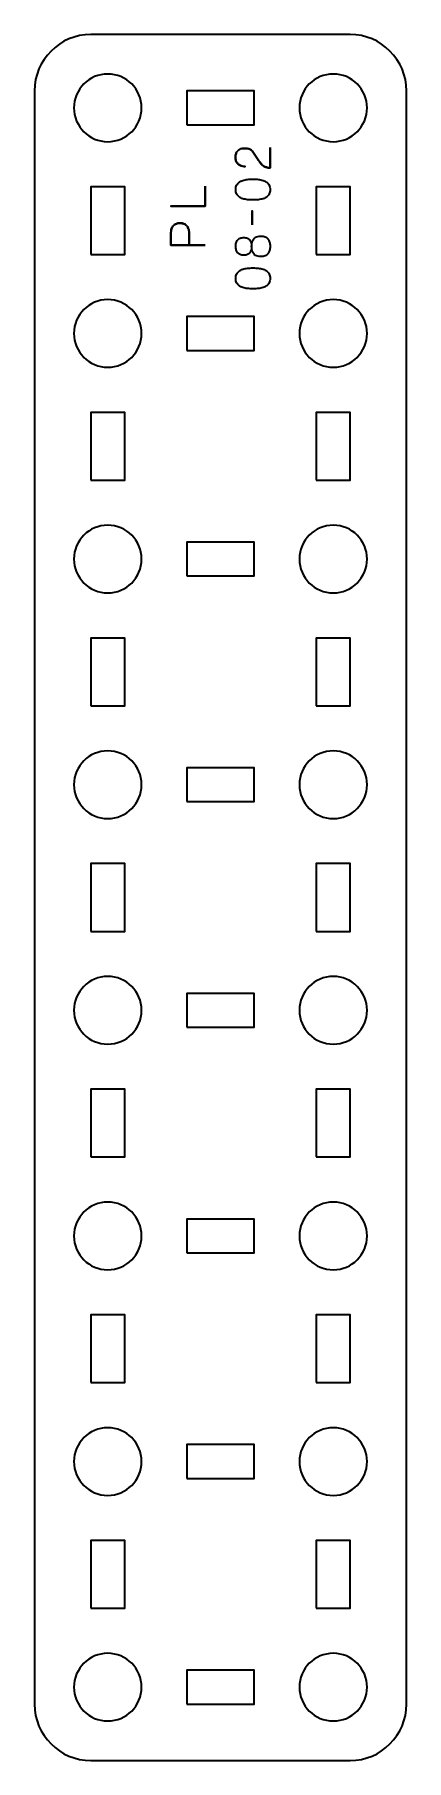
# Model space of a CAD drawing. Header units: centimetres. Extents: x -40 to 171, y -20 to 141.
# Drawn here: x 91.85 to 95.15, y 45.5 to 60.8 of the extents above; entities that cross this region are included whole.
import ezdxf

# ---------------------------------------------------------------- set-up
doc = ezdxf.new("R2010")
doc.units = ezdxf.units.CM
doc.header["$MEASUREMENT"] = 0
doc.layers.add('Layer 1', color=7, linetype='Continuous')

msp = doc.modelspace()

# ---------------------------------------------------------------- linework, layer by layer
at = {"layer": 'Layer 1', "color": 250, "lineweight": 35}
for points, knots in [([(94.65, 45.5), (94.65, 45.5), (92.35, 45.5), (92.35, 45.5), (92.35, 45.5), (92.07391, 45.5), (91.85, 45.72391), (91.85, 46), (91.85, 46), (91.85, 46), (91.85, 60.3), (91.85, 60.3), (91.85, 60.3), (91.85, 60.57609), (92.07391, 60.8), (92.35, 60.8), (92.35, 60.8), (92.35, 60.8), (94.65, 60.8), (94.65, 60.8), (94.65, 60.8), (94.92609, 60.8), (95.15, 60.57609), (95.15, 60.3), (95.15, 60.3), (95.15, 60.3), (95.15, 46), (95.15, 46), (95.15, 46), (95.15, 45.72391), (94.92609, 45.5), (94.65, 45.5)], [0, 0, 0, 0, 0.125, 0.125, 0.125, 0.125, 0.25, 0.25, 0.25, 0.25, 0.375, 0.375, 0.375, 0.375, 0.5, 0.5, 0.5, 0.5, 0.625, 0.625, 0.625, 0.625, 0.75, 0.75, 0.75, 0.75, 0.875, 0.875, 0.875, 0.875, 1, 1, 1, 1]), ([(92.2, 60.15), (92.2, 60.31566), (92.33434, 60.45), (92.5, 60.45), (92.5, 60.45), (92.66566, 60.45), (92.8, 60.31566), (92.8, 60.15), (92.8, 60.15), (92.8, 59.98434), (92.66566, 59.85), (92.5, 59.85), (92.5, 59.85), (92.33434, 59.85), (92.2, 59.98434), (92.2, 60.15)], [0, 0, 0, 0, 0.25, 0.25, 0.25, 0.25, 0.5, 0.5, 0.5, 0.5, 0.75, 0.75, 0.75, 0.75, 1, 1, 1, 1]), ([(94.2, 60.15), (94.2, 60.31566), (94.33434, 60.45), (94.5, 60.45), (94.5, 60.45), (94.66566, 60.45), (94.8, 60.31566), (94.8, 60.15), (94.8, 60.15), (94.8, 59.98434), (94.66566, 59.85), (94.5, 59.85), (94.5, 59.85), (94.33434, 59.85), (94.2, 59.98434), (94.2, 60.15)], [0, 0, 0, 0, 0.25, 0.25, 0.25, 0.25, 0.5, 0.5, 0.5, 0.5, 0.75, 0.75, 0.75, 0.75, 1, 1, 1, 1]), ([(93.2, 60), (93.2, 60), (93.2, 60.3), (93.2, 60.3), (93.2, 60.3), (93.2, 60.3), (93.8, 60.3), (93.8, 60.3), (93.8, 60.3), (93.8, 60.3), (93.8, 60), (93.8, 60), (93.8, 60), (93.8, 60), (93.2, 60), (93.2, 60)], [0, 0, 0, 0, 0.25, 0.25, 0.25, 0.25, 0.5, 0.5, 0.5, 0.5, 0.75, 0.75, 0.75, 0.75, 1, 1, 1, 1]), ([(92.35, 58.85), (92.35, 58.85), (92.35, 59.45), (92.35, 59.45), (92.35, 59.45), (92.35, 59.45), (92.65, 59.45), (92.65, 59.45), (92.65, 59.45), (92.65, 59.45), (92.65, 58.85), (92.65, 58.85), (92.65, 58.85), (92.65, 58.85), (92.35, 58.85), (92.35, 58.85)], [0, 0, 0, 0, 0.25, 0.25, 0.25, 0.25, 0.5, 0.5, 0.5, 0.5, 0.75, 0.75, 0.75, 0.75, 1, 1, 1, 1]), ([(94.35, 58.85), (94.35, 58.85), (94.35, 59.45), (94.35, 59.45), (94.35, 59.45), (94.35, 59.45), (94.65, 59.45), (94.65, 59.45), (94.65, 59.45), (94.65, 59.45), (94.65, 58.85), (94.65, 58.85), (94.65, 58.85), (94.65, 58.85), (94.35, 58.85), (94.35, 58.85)], [0, 0, 0, 0, 0.25, 0.25, 0.25, 0.25, 0.5, 0.5, 0.5, 0.5, 0.75, 0.75, 0.75, 0.75, 1, 1, 1, 1]), ([(92.2, 58.15), (92.2, 58.31566), (92.33434, 58.45), (92.5, 58.45), (92.5, 58.45), (92.66566, 58.45), (92.8, 58.31566), (92.8, 58.15), (92.8, 58.15), (92.8, 57.98434), (92.66566, 57.85), (92.5, 57.85), (92.5, 57.85), (92.33434, 57.85), (92.2, 57.98434), (92.2, 58.15)], [0, 0, 0, 0, 0.25, 0.25, 0.25, 0.25, 0.5, 0.5, 0.5, 0.5, 0.75, 0.75, 0.75, 0.75, 1, 1, 1, 1]), ([(94.2, 58.15), (94.2, 58.31566), (94.33434, 58.45), (94.5, 58.45), (94.5, 58.45), (94.66566, 58.45), (94.8, 58.31566), (94.8, 58.15), (94.8, 58.15), (94.8, 57.98434), (94.66566, 57.85), (94.5, 57.85), (94.5, 57.85), (94.33434, 57.85), (94.2, 57.98434), (94.2, 58.15)], [0, 0, 0, 0, 0.25, 0.25, 0.25, 0.25, 0.5, 0.5, 0.5, 0.5, 0.75, 0.75, 0.75, 0.75, 1, 1, 1, 1]), ([(93.2, 58), (93.2, 58), (93.2, 58.3), (93.2, 58.3), (93.2, 58.3), (93.2, 58.3), (93.8, 58.3), (93.8, 58.3), (93.8, 58.3), (93.8, 58.3), (93.8, 58), (93.8, 58), (93.8, 58), (93.8, 58), (93.2, 58), (93.2, 58)], [0, 0, 0, 0, 0.25, 0.25, 0.25, 0.25, 0.5, 0.5, 0.5, 0.5, 0.75, 0.75, 0.75, 0.75, 1, 1, 1, 1]), ([(92.35, 56.85), (92.35, 56.85), (92.35, 57.45), (92.35, 57.45), (92.35, 57.45), (92.35, 57.45), (92.65, 57.45), (92.65, 57.45), (92.65, 57.45), (92.65, 57.45), (92.65, 56.85), (92.65, 56.85), (92.65, 56.85), (92.65, 56.85), (92.35, 56.85), (92.35, 56.85)], [0, 0, 0, 0, 0.25, 0.25, 0.25, 0.25, 0.5, 0.5, 0.5, 0.5, 0.75, 0.75, 0.75, 0.75, 1, 1, 1, 1]), ([(94.35, 56.85), (94.35, 56.85), (94.35, 57.45), (94.35, 57.45), (94.35, 57.45), (94.35, 57.45), (94.65, 57.45), (94.65, 57.45), (94.65, 57.45), (94.65, 57.45), (94.65, 56.85), (94.65, 56.85), (94.65, 56.85), (94.65, 56.85), (94.35, 56.85), (94.35, 56.85)], [0, 0, 0, 0, 0.25, 0.25, 0.25, 0.25, 0.5, 0.5, 0.5, 0.5, 0.75, 0.75, 0.75, 0.75, 1, 1, 1, 1]), ([(92.2, 56.15), (92.2, 56.31566), (92.33434, 56.45), (92.5, 56.45), (92.5, 56.45), (92.66566, 56.45), (92.8, 56.31566), (92.8, 56.15), (92.8, 56.15), (92.8, 55.98434), (92.66566, 55.85), (92.5, 55.85), (92.5, 55.85), (92.33434, 55.85), (92.2, 55.98434), (92.2, 56.15)], [0, 0, 0, 0, 0.25, 0.25, 0.25, 0.25, 0.5, 0.5, 0.5, 0.5, 0.75, 0.75, 0.75, 0.75, 1, 1, 1, 1]), ([(94.2, 56.15), (94.2, 56.31566), (94.33434, 56.45), (94.5, 56.45), (94.5, 56.45), (94.66566, 56.45), (94.8, 56.31566), (94.8, 56.15), (94.8, 56.15), (94.8, 55.98434), (94.66566, 55.85), (94.5, 55.85), (94.5, 55.85), (94.33434, 55.85), (94.2, 55.98434), (94.2, 56.15)], [0, 0, 0, 0, 0.25, 0.25, 0.25, 0.25, 0.5, 0.5, 0.5, 0.5, 0.75, 0.75, 0.75, 0.75, 1, 1, 1, 1]), ([(93.2, 56), (93.2, 56), (93.2, 56.3), (93.2, 56.3), (93.2, 56.3), (93.2, 56.3), (93.8, 56.3), (93.8, 56.3), (93.8, 56.3), (93.8, 56.3), (93.8, 56), (93.8, 56), (93.8, 56), (93.8, 56), (93.2, 56), (93.2, 56)], [0, 0, 0, 0, 0.25, 0.25, 0.25, 0.25, 0.5, 0.5, 0.5, 0.5, 0.75, 0.75, 0.75, 0.75, 1, 1, 1, 1]), ([(92.35, 54.85), (92.35, 54.85), (92.35, 55.45), (92.35, 55.45), (92.35, 55.45), (92.35, 55.45), (92.65, 55.45), (92.65, 55.45), (92.65, 55.45), (92.65, 55.45), (92.65, 54.85), (92.65, 54.85), (92.65, 54.85), (92.65, 54.85), (92.35, 54.85), (92.35, 54.85)], [0, 0, 0, 0, 0.25, 0.25, 0.25, 0.25, 0.5, 0.5, 0.5, 0.5, 0.75, 0.75, 0.75, 0.75, 1, 1, 1, 1]), ([(94.35, 54.85), (94.35, 54.85), (94.35, 55.45), (94.35, 55.45), (94.35, 55.45), (94.35, 55.45), (94.65, 55.45), (94.65, 55.45), (94.65, 55.45), (94.65, 55.45), (94.65, 54.85), (94.65, 54.85), (94.65, 54.85), (94.65, 54.85), (94.35, 54.85), (94.35, 54.85)], [0, 0, 0, 0, 0.25, 0.25, 0.25, 0.25, 0.5, 0.5, 0.5, 0.5, 0.75, 0.75, 0.75, 0.75, 1, 1, 1, 1]), ([(92.2, 54.15), (92.2, 54.31566), (92.33434, 54.45), (92.5, 54.45), (92.5, 54.45), (92.66566, 54.45), (92.8, 54.31566), (92.8, 54.15), (92.8, 54.15), (92.8, 53.98434), (92.66566, 53.85), (92.5, 53.85), (92.5, 53.85), (92.33434, 53.85), (92.2, 53.98434), (92.2, 54.15)], [0, 0, 0, 0, 0.25, 0.25, 0.25, 0.25, 0.5, 0.5, 0.5, 0.5, 0.75, 0.75, 0.75, 0.75, 1, 1, 1, 1]), ([(94.2, 54.15), (94.2, 54.31566), (94.33434, 54.45), (94.5, 54.45), (94.5, 54.45), (94.66566, 54.45), (94.8, 54.31566), (94.8, 54.15), (94.8, 54.15), (94.8, 53.98434), (94.66566, 53.85), (94.5, 53.85), (94.5, 53.85), (94.33434, 53.85), (94.2, 53.98434), (94.2, 54.15)], [0, 0, 0, 0, 0.25, 0.25, 0.25, 0.25, 0.5, 0.5, 0.5, 0.5, 0.75, 0.75, 0.75, 0.75, 1, 1, 1, 1]), ([(93.2, 54), (93.2, 54), (93.2, 54.3), (93.2, 54.3), (93.2, 54.3), (93.2, 54.3), (93.8, 54.3), (93.8, 54.3), (93.8, 54.3), (93.8, 54.3), (93.8, 54), (93.8, 54), (93.8, 54), (93.8, 54), (93.2, 54), (93.2, 54)], [0, 0, 0, 0, 0.25, 0.25, 0.25, 0.25, 0.5, 0.5, 0.5, 0.5, 0.75, 0.75, 0.75, 0.75, 1, 1, 1, 1]), ([(92.35, 52.85), (92.35, 52.85), (92.35, 53.45), (92.35, 53.45), (92.35, 53.45), (92.35, 53.45), (92.65, 53.45), (92.65, 53.45), (92.65, 53.45), (92.65, 53.45), (92.65, 52.85), (92.65, 52.85), (92.65, 52.85), (92.65, 52.85), (92.35, 52.85), (92.35, 52.85)], [0, 0, 0, 0, 0.25, 0.25, 0.25, 0.25, 0.5, 0.5, 0.5, 0.5, 0.75, 0.75, 0.75, 0.75, 1, 1, 1, 1]), ([(94.35, 52.85), (94.35, 52.85), (94.35, 53.45), (94.35, 53.45), (94.35, 53.45), (94.35, 53.45), (94.65, 53.45), (94.65, 53.45), (94.65, 53.45), (94.65, 53.45), (94.65, 52.85), (94.65, 52.85), (94.65, 52.85), (94.65, 52.85), (94.35, 52.85), (94.35, 52.85)], [0, 0, 0, 0, 0.25, 0.25, 0.25, 0.25, 0.5, 0.5, 0.5, 0.5, 0.75, 0.75, 0.75, 0.75, 1, 1, 1, 1]), ([(92.2, 52.15), (92.2, 52.31566), (92.33434, 52.45), (92.5, 52.45), (92.5, 52.45), (92.66566, 52.45), (92.8, 52.31566), (92.8, 52.15), (92.8, 52.15), (92.8, 51.98434), (92.66566, 51.85), (92.5, 51.85), (92.5, 51.85), (92.33434, 51.85), (92.2, 51.98434), (92.2, 52.15)], [0, 0, 0, 0, 0.25, 0.25, 0.25, 0.25, 0.5, 0.5, 0.5, 0.5, 0.75, 0.75, 0.75, 0.75, 1, 1, 1, 1]), ([(94.2, 52.15), (94.2, 52.31566), (94.33434, 52.45), (94.5, 52.45), (94.5, 52.45), (94.66566, 52.45), (94.8, 52.31566), (94.8, 52.15), (94.8, 52.15), (94.8, 51.98434), (94.66566, 51.85), (94.5, 51.85), (94.5, 51.85), (94.33434, 51.85), (94.2, 51.98434), (94.2, 52.15)], [0, 0, 0, 0, 0.25, 0.25, 0.25, 0.25, 0.5, 0.5, 0.5, 0.5, 0.75, 0.75, 0.75, 0.75, 1, 1, 1, 1]), ([(93.2, 52), (93.2, 52), (93.2, 52.3), (93.2, 52.3), (93.2, 52.3), (93.2, 52.3), (93.8, 52.3), (93.8, 52.3), (93.8, 52.3), (93.8, 52.3), (93.8, 52), (93.8, 52), (93.8, 52), (93.8, 52), (93.2, 52), (93.2, 52)], [0, 0, 0, 0, 0.25, 0.25, 0.25, 0.25, 0.5, 0.5, 0.5, 0.5, 0.75, 0.75, 0.75, 0.75, 1, 1, 1, 1]), ([(92.35, 50.85), (92.35, 50.85), (92.35, 51.45), (92.35, 51.45), (92.35, 51.45), (92.35, 51.45), (92.65, 51.45), (92.65, 51.45), (92.65, 51.45), (92.65, 51.45), (92.65, 50.85), (92.65, 50.85), (92.65, 50.85), (92.65, 50.85), (92.35, 50.85), (92.35, 50.85)], [0, 0, 0, 0, 0.25, 0.25, 0.25, 0.25, 0.5, 0.5, 0.5, 0.5, 0.75, 0.75, 0.75, 0.75, 1, 1, 1, 1]), ([(94.35, 50.85), (94.35, 50.85), (94.35, 51.45), (94.35, 51.45), (94.35, 51.45), (94.35, 51.45), (94.65, 51.45), (94.65, 51.45), (94.65, 51.45), (94.65, 51.45), (94.65, 50.85), (94.65, 50.85), (94.65, 50.85), (94.65, 50.85), (94.35, 50.85), (94.35, 50.85)], [0, 0, 0, 0, 0.25, 0.25, 0.25, 0.25, 0.5, 0.5, 0.5, 0.5, 0.75, 0.75, 0.75, 0.75, 1, 1, 1, 1]), ([(92.2, 50.15), (92.2, 50.31566), (92.33434, 50.45), (92.5, 50.45), (92.5, 50.45), (92.66566, 50.45), (92.8, 50.31566), (92.8, 50.15), (92.8, 50.15), (92.8, 49.98434), (92.66566, 49.85), (92.5, 49.85), (92.5, 49.85), (92.33434, 49.85), (92.2, 49.98434), (92.2, 50.15)], [0, 0, 0, 0, 0.25, 0.25, 0.25, 0.25, 0.5, 0.5, 0.5, 0.5, 0.75, 0.75, 0.75, 0.75, 1, 1, 1, 1]), ([(94.2, 50.15), (94.2, 50.31566), (94.33434, 50.45), (94.5, 50.45), (94.5, 50.45), (94.66566, 50.45), (94.8, 50.31566), (94.8, 50.15), (94.8, 50.15), (94.8, 49.98434), (94.66566, 49.85), (94.5, 49.85), (94.5, 49.85), (94.33434, 49.85), (94.2, 49.98434), (94.2, 50.15)], [0, 0, 0, 0, 0.25, 0.25, 0.25, 0.25, 0.5, 0.5, 0.5, 0.5, 0.75, 0.75, 0.75, 0.75, 1, 1, 1, 1]), ([(93.2, 50), (93.2, 50), (93.2, 50.3), (93.2, 50.3), (93.2, 50.3), (93.2, 50.3), (93.8, 50.3), (93.8, 50.3), (93.8, 50.3), (93.8, 50.3), (93.8, 50), (93.8, 50), (93.8, 50), (93.8, 50), (93.2, 50), (93.2, 50)], [0, 0, 0, 0, 0.25, 0.25, 0.25, 0.25, 0.5, 0.5, 0.5, 0.5, 0.75, 0.75, 0.75, 0.75, 1, 1, 1, 1]), ([(92.35, 48.85), (92.35, 48.85), (92.35, 49.45), (92.35, 49.45), (92.35, 49.45), (92.35, 49.45), (92.65, 49.45), (92.65, 49.45), (92.65, 49.45), (92.65, 49.45), (92.65, 48.85), (92.65, 48.85), (92.65, 48.85), (92.65, 48.85), (92.35, 48.85), (92.35, 48.85)], [0, 0, 0, 0, 0.25, 0.25, 0.25, 0.25, 0.5, 0.5, 0.5, 0.5, 0.75, 0.75, 0.75, 0.75, 1, 1, 1, 1]), ([(94.35, 48.85), (94.35, 48.85), (94.35, 49.45), (94.35, 49.45), (94.35, 49.45), (94.35, 49.45), (94.65, 49.45), (94.65, 49.45), (94.65, 49.45), (94.65, 49.45), (94.65, 48.85), (94.65, 48.85), (94.65, 48.85), (94.65, 48.85), (94.35, 48.85), (94.35, 48.85)], [0, 0, 0, 0, 0.25, 0.25, 0.25, 0.25, 0.5, 0.5, 0.5, 0.5, 0.75, 0.75, 0.75, 0.75, 1, 1, 1, 1]), ([(92.2, 48.15), (92.2, 48.31566), (92.33434, 48.45), (92.5, 48.45), (92.5, 48.45), (92.66566, 48.45), (92.8, 48.31566), (92.8, 48.15), (92.8, 48.15), (92.8, 47.98434), (92.66566, 47.85), (92.5, 47.85), (92.5, 47.85), (92.33434, 47.85), (92.2, 47.98434), (92.2, 48.15)], [0, 0, 0, 0, 0.25, 0.25, 0.25, 0.25, 0.5, 0.5, 0.5, 0.5, 0.75, 0.75, 0.75, 0.75, 1, 1, 1, 1]), ([(94.2, 48.15), (94.2, 48.31566), (94.33434, 48.45), (94.5, 48.45), (94.5, 48.45), (94.66566, 48.45), (94.8, 48.31566), (94.8, 48.15), (94.8, 48.15), (94.8, 47.98434), (94.66566, 47.85), (94.5, 47.85), (94.5, 47.85), (94.33434, 47.85), (94.2, 47.98434), (94.2, 48.15)], [0, 0, 0, 0, 0.25, 0.25, 0.25, 0.25, 0.5, 0.5, 0.5, 0.5, 0.75, 0.75, 0.75, 0.75, 1, 1, 1, 1]), ([(93.2, 48), (93.2, 48), (93.2, 48.3), (93.2, 48.3), (93.2, 48.3), (93.2, 48.3), (93.8, 48.3), (93.8, 48.3), (93.8, 48.3), (93.8, 48.3), (93.8, 48), (93.8, 48), (93.8, 48), (93.8, 48), (93.2, 48), (93.2, 48)], [0, 0, 0, 0, 0.25, 0.25, 0.25, 0.25, 0.5, 0.5, 0.5, 0.5, 0.75, 0.75, 0.75, 0.75, 1, 1, 1, 1]), ([(92.35, 46.85), (92.35, 46.85), (92.35, 47.45), (92.35, 47.45), (92.35, 47.45), (92.35, 47.45), (92.65, 47.45), (92.65, 47.45), (92.65, 47.45), (92.65, 47.45), (92.65, 46.85), (92.65, 46.85), (92.65, 46.85), (92.65, 46.85), (92.35, 46.85), (92.35, 46.85)], [0, 0, 0, 0, 0.25, 0.25, 0.25, 0.25, 0.5, 0.5, 0.5, 0.5, 0.75, 0.75, 0.75, 0.75, 1, 1, 1, 1]), ([(94.35, 46.85), (94.35, 46.85), (94.35, 47.45), (94.35, 47.45), (94.35, 47.45), (94.35, 47.45), (94.65, 47.45), (94.65, 47.45), (94.65, 47.45), (94.65, 47.45), (94.65, 46.85), (94.65, 46.85), (94.65, 46.85), (94.65, 46.85), (94.35, 46.85), (94.35, 46.85)], [0, 0, 0, 0, 0.25, 0.25, 0.25, 0.25, 0.5, 0.5, 0.5, 0.5, 0.75, 0.75, 0.75, 0.75, 1, 1, 1, 1]), ([(92.2, 46.15), (92.2, 46.31566), (92.33434, 46.45), (92.5, 46.45), (92.5, 46.45), (92.66566, 46.45), (92.8, 46.31566), (92.8, 46.15), (92.8, 46.15), (92.8, 45.98434), (92.66566, 45.85), (92.5, 45.85), (92.5, 45.85), (92.33434, 45.85), (92.2, 45.98434), (92.2, 46.15)], [0, 0, 0, 0, 0.25, 0.25, 0.25, 0.25, 0.5, 0.5, 0.5, 0.5, 0.75, 0.75, 0.75, 0.75, 1, 1, 1, 1]), ([(94.2, 46.15), (94.2, 46.31566), (94.33434, 46.45), (94.5, 46.45), (94.5, 46.45), (94.66566, 46.45), (94.8, 46.31566), (94.8, 46.15), (94.8, 46.15), (94.8, 45.98434), (94.66566, 45.85), (94.5, 45.85), (94.5, 45.85), (94.33434, 45.85), (94.2, 45.98434), (94.2, 46.15)], [0, 0, 0, 0, 0.25, 0.25, 0.25, 0.25, 0.5, 0.5, 0.5, 0.5, 0.75, 0.75, 0.75, 0.75, 1, 1, 1, 1]), ([(93.2, 46), (93.2, 46), (93.2, 46.3), (93.2, 46.3), (93.2, 46.3), (93.2, 46.3), (93.8, 46.3), (93.8, 46.3), (93.8, 46.3), (93.8, 46.3), (93.8, 46), (93.8, 46), (93.8, 46), (93.8, 46), (93.2, 46), (93.2, 46)], [0, 0, 0, 0, 0.25, 0.25, 0.25, 0.25, 0.5, 0.5, 0.5, 0.5, 0.75, 0.75, 0.75, 0.75, 1, 1, 1, 1])]:
    msp.add_open_spline(points, degree=3, knots=knots, dxfattribs=at)
at = {"layer": 'Layer 1', "color": 30, "lineweight": 35}
for points, knots in [([(93.94023, 59.79985), (93.94023, 59.79985), (93.94023, 59.61824), (93.94023, 59.61824), (93.94023, 59.61824), (93.92795, 59.61859), (93.91709, 59.62014), (93.90777, 59.62276), (93.90777, 59.62276), (93.89846, 59.62544), (93.89028, 59.62903), (93.88322, 59.63348), (93.88322, 59.63348), (93.87617, 59.638), (93.86989, 59.64315), (93.86438, 59.649), (93.86438, 59.649), (93.85881, 59.65486), (93.85373, 59.66114), (93.84893, 59.66791), (93.84893, 59.66791), (93.8442, 59.67468), (93.83948, 59.68167), (93.83482, 59.68894), (93.83482, 59.68894), (93.83482, 59.68894), (93.78656, 59.76133), (93.78656, 59.76133), (93.78656, 59.76133), (93.78134, 59.76873), (93.7757, 59.77452), (93.76949, 59.77861), (93.76949, 59.77861), (93.76335, 59.78277), (93.75686, 59.78567), (93.75008, 59.78743), (93.75008, 59.78743), (93.74324, 59.78912), (93.73633, 59.79018), (93.7292, 59.79053), (93.7292, 59.79053), (93.72207, 59.79089), (93.71495, 59.79103), (93.70782, 59.79096), (93.70782, 59.79096), (93.70197, 59.79096), (93.69569, 59.79018), (93.68891, 59.78863), (93.68891, 59.78863), (93.68221, 59.78701), (93.67551, 59.78447), (93.66888, 59.78087), (93.66888, 59.78087), (93.66224, 59.77727), (93.65618, 59.77247), (93.65067, 59.76648), (93.65067, 59.76648), (93.64524, 59.76048), (93.64087, 59.75307), (93.63755, 59.74425), (93.63755, 59.74425), (93.63423, 59.73543), (93.63254, 59.72506), (93.63247, 59.71307), (93.63247, 59.71307), (93.63254, 59.701), (93.63423, 59.69035), (93.63748, 59.68117), (93.63748, 59.68117), (93.64072, 59.672), (93.64524, 59.66417), (93.65095, 59.65768), (93.65095, 59.65768), (93.65667, 59.65119), (93.6633, 59.64597), (93.67071, 59.64188), (93.67071, 59.64188), (93.67812, 59.63778), (93.68602, 59.63482), (93.69435, 59.63292), (93.69435, 59.63292), (93.70267, 59.63101), (93.71114, 59.63009), (93.71968, 59.63009), (93.71968, 59.63009), (93.71114, 59.63009), (93.70267, 59.63101), (93.69435, 59.63292), (93.69435, 59.63292), (93.68602, 59.63482), (93.67812, 59.63778), (93.67071, 59.64188), (93.67071, 59.64188), (93.6633, 59.64597), (93.65667, 59.65119), (93.65095, 59.65768), (93.65095, 59.65768), (93.64524, 59.66417), (93.64072, 59.672), (93.63748, 59.68117), (93.63748, 59.68117), (93.63423, 59.69035), (93.63254, 59.701), (93.63247, 59.71307), (93.63247, 59.71307), (93.63254, 59.72506), (93.63423, 59.73543), (93.63755, 59.74425), (93.63755, 59.74425), (93.64087, 59.75307), (93.64524, 59.76048), (93.65067, 59.76648), (93.65067, 59.76648), (93.65618, 59.77247), (93.66224, 59.77727), (93.66888, 59.78087), (93.66888, 59.78087), (93.67551, 59.78447), (93.68221, 59.78701), (93.68891, 59.78863), (93.68891, 59.78863), (93.69569, 59.79018), (93.70197, 59.79096), (93.70782, 59.79096), (93.70782, 59.79096), (93.71495, 59.79103), (93.72207, 59.79089), (93.7292, 59.79053), (93.7292, 59.79053), (93.73633, 59.79018), (93.74324, 59.78912), (93.75008, 59.78743), (93.75008, 59.78743), (93.75686, 59.78567), (93.76335, 59.78277), (93.76949, 59.77861), (93.76949, 59.77861), (93.7757, 59.77452), (93.78134, 59.76873), (93.78656, 59.76133), (93.78656, 59.76133), (93.78656, 59.76133), (93.83482, 59.68894), (93.83482, 59.68894), (93.83482, 59.68894), (93.83948, 59.68167), (93.8442, 59.67468), (93.84893, 59.66791), (93.84893, 59.66791), (93.85373, 59.66114), (93.85881, 59.65486), (93.86438, 59.649), (93.86438, 59.649), (93.86989, 59.64315), (93.87617, 59.638), (93.88322, 59.63348), (93.88322, 59.63348), (93.89028, 59.62903), (93.89846, 59.62544), (93.90777, 59.62276), (93.90777, 59.62276), (93.91709, 59.62014), (93.92795, 59.61859), (93.94023, 59.61824), (93.94023, 59.61824), (93.94023, 59.61824), (93.94023, 59.79985), (93.94023, 59.79985)], [0, 0, 0, 0, 0.02380952, 0.02380952, 0.02380952, 0.02380952, 0.04761905, 0.04761905, 0.04761905, 0.04761905, 0.07142857, 0.07142857, 0.07142857, 0.07142857, 0.0952381, 0.0952381, 0.0952381, 0.0952381, 0.11904762, 0.11904762, 0.11904762, 0.11904762, 0.14285714, 0.14285714, 0.14285714, 0.14285714, 0.16666667, 0.16666667, 0.16666667, 0.16666667, 0.19047619, 0.19047619, 0.19047619, 0.19047619, 0.21428571, 0.21428571, 0.21428571, 0.21428571, 0.23809524, 0.23809524, 0.23809524, 0.23809524, 0.26190476, 0.26190476, 0.26190476, 0.26190476, 0.28571429, 0.28571429, 0.28571429, 0.28571429, 0.30952381, 0.30952381, 0.30952381, 0.30952381, 0.33333333, 0.33333333, 0.33333333, 0.33333333, 0.35714286, 0.35714286, 0.35714286, 0.35714286, 0.38095238, 0.38095238, 0.38095238, 0.38095238, 0.4047619, 0.4047619, 0.4047619, 0.4047619, 0.42857143, 0.42857143, 0.42857143, 0.42857143, 0.45238095, 0.45238095, 0.45238095, 0.45238095, 0.47619048, 0.47619048, 0.47619048, 0.47619048, 0.5, 0.5, 0.5, 0.5, 0.52380952, 0.52380952, 0.52380952, 0.52380952, 0.54761905, 0.54761905, 0.54761905, 0.54761905, 0.57142857, 0.57142857, 0.57142857, 0.57142857, 0.5952381, 0.5952381, 0.5952381, 0.5952381, 0.61904762, 0.61904762, 0.61904762, 0.61904762, 0.64285714, 0.64285714, 0.64285714, 0.64285714, 0.66666667, 0.66666667, 0.66666667, 0.66666667, 0.69047619, 0.69047619, 0.69047619, 0.69047619, 0.71428571, 0.71428571, 0.71428571, 0.71428571, 0.73809524, 0.73809524, 0.73809524, 0.73809524, 0.76190476, 0.76190476, 0.76190476, 0.76190476, 0.78571429, 0.78571429, 0.78571429, 0.78571429, 0.80952381, 0.80952381, 0.80952381, 0.80952381, 0.83333333, 0.83333333, 0.83333333, 0.83333333, 0.85714286, 0.85714286, 0.85714286, 0.85714286, 0.88095238, 0.88095238, 0.88095238, 0.88095238, 0.9047619, 0.9047619, 0.9047619, 0.9047619, 0.92857143, 0.92857143, 0.92857143, 0.92857143, 0.95238095, 0.95238095, 0.95238095, 0.95238095, 0.97619048, 0.97619048, 0.97619048, 0.97619048, 1, 1, 1, 1]), ([(93.94023, 59.42563), (93.94016, 59.44044), (93.93755, 59.45321), (93.93247, 59.46387), (93.93247, 59.46387), (93.92739, 59.47445), (93.92012, 59.48327), (93.91088, 59.49032), (93.91088, 59.49032), (93.90157, 59.49731), (93.89056, 59.50281), (93.87786, 59.5069), (93.87786, 59.5069), (93.86516, 59.51093), (93.85126, 59.51382), (93.83602, 59.51544), (93.83602, 59.51544), (93.82078, 59.51714), (93.80476, 59.51798), (93.78783, 59.51791), (93.78783, 59.51791), (93.77097, 59.51798), (93.75495, 59.51714), (93.73978, 59.51544), (93.73978, 59.51544), (93.72461, 59.51382), (93.71064, 59.51093), (93.69794, 59.5069), (93.69794, 59.5069), (93.68531, 59.50281), (93.67431, 59.49731), (93.66492, 59.49032), (93.66492, 59.49032), (93.65561, 59.48327), (93.64834, 59.47445), (93.64326, 59.46387), (93.64326, 59.46387), (93.63811, 59.45321), (93.6355, 59.44044), (93.63543, 59.42563), (93.63543, 59.42563), (93.6355, 59.41081), (93.63811, 59.39804), (93.64326, 59.38738), (93.64326, 59.38738), (93.64834, 59.3768), (93.65561, 59.36798), (93.66492, 59.36093), (93.66492, 59.36093), (93.67431, 59.35394), (93.68531, 59.34844), (93.69794, 59.34435), (93.69794, 59.34435), (93.71064, 59.34032), (93.72461, 59.33743), (93.73978, 59.33581), (93.73978, 59.33581), (93.75495, 59.33412), (93.77097, 59.33327), (93.78783, 59.33334), (93.78783, 59.33334), (93.80476, 59.33327), (93.82078, 59.33412), (93.83602, 59.33581), (93.83602, 59.33581), (93.85126, 59.33743), (93.86516, 59.34032), (93.87786, 59.34435), (93.87786, 59.34435), (93.89056, 59.34844), (93.90157, 59.35394), (93.91088, 59.36093), (93.91088, 59.36093), (93.92012, 59.36798), (93.92739, 59.3768), (93.93247, 59.38738), (93.93247, 59.38738), (93.93755, 59.39804), (93.94016, 59.41081), (93.94023, 59.42563)], [0, 0, 0, 0, 0.05, 0.05, 0.05, 0.05, 0.1, 0.1, 0.1, 0.1, 0.15, 0.15, 0.15, 0.15, 0.2, 0.2, 0.2, 0.2, 0.25, 0.25, 0.25, 0.25, 0.3, 0.3, 0.3, 0.3, 0.35, 0.35, 0.35, 0.35, 0.4, 0.4, 0.4, 0.4, 0.45, 0.45, 0.45, 0.45, 0.5, 0.5, 0.5, 0.5, 0.55, 0.55, 0.55, 0.55, 0.6, 0.6, 0.6, 0.6, 0.65, 0.65, 0.65, 0.65, 0.7, 0.7, 0.7, 0.7, 0.75, 0.75, 0.75, 0.75, 0.8, 0.8, 0.8, 0.8, 0.85, 0.85, 0.85, 0.85, 0.9, 0.9, 0.9, 0.9, 0.95, 0.95, 0.95, 0.95, 1, 1, 1, 1]), ([(93.94023, 59.42563), (93.94016, 59.44044), (93.93755, 59.45321), (93.93247, 59.46387), (93.93247, 59.46387), (93.92739, 59.47445), (93.92012, 59.48327), (93.91088, 59.49032), (93.91088, 59.49032), (93.90157, 59.49731), (93.89056, 59.50281), (93.87786, 59.5069), (93.87786, 59.5069), (93.86516, 59.51093), (93.85126, 59.51382), (93.83602, 59.51544), (93.83602, 59.51544), (93.82078, 59.51714), (93.80476, 59.51798), (93.78783, 59.51791), (93.78783, 59.51791), (93.77097, 59.51798), (93.75495, 59.51714), (93.73978, 59.51544), (93.73978, 59.51544), (93.72461, 59.51382), (93.71064, 59.51093), (93.69794, 59.5069), (93.69794, 59.5069), (93.68531, 59.50281), (93.67431, 59.49731), (93.66492, 59.49032), (93.66492, 59.49032), (93.65561, 59.48327), (93.64834, 59.47445), (93.64326, 59.46387), (93.64326, 59.46387), (93.63811, 59.45321), (93.6355, 59.44044), (93.63543, 59.42563), (93.63543, 59.42563), (93.6355, 59.41081), (93.63811, 59.39804), (93.64326, 59.38738), (93.64326, 59.38738), (93.64834, 59.3768), (93.65561, 59.36798), (93.66492, 59.36093), (93.66492, 59.36093), (93.67431, 59.35394), (93.68531, 59.34844), (93.69794, 59.34435), (93.69794, 59.34435), (93.71064, 59.34032), (93.72461, 59.33743), (93.73978, 59.33581), (93.73978, 59.33581), (93.75495, 59.33412), (93.77097, 59.33327), (93.78783, 59.33334), (93.78783, 59.33334), (93.80476, 59.33327), (93.82078, 59.33412), (93.83602, 59.33581), (93.83602, 59.33581), (93.85126, 59.33743), (93.86516, 59.34032), (93.87786, 59.34435), (93.87786, 59.34435), (93.89056, 59.34844), (93.90157, 59.35394), (93.91088, 59.36093), (93.91088, 59.36093), (93.92012, 59.36798), (93.92739, 59.3768), (93.93247, 59.38738), (93.93247, 59.38738), (93.93755, 59.39804), (93.94016, 59.41081), (93.94023, 59.42563)], [0, 0, 0, 0, 0.05, 0.05, 0.05, 0.05, 0.1, 0.1, 0.1, 0.1, 0.15, 0.15, 0.15, 0.15, 0.2, 0.2, 0.2, 0.2, 0.25, 0.25, 0.25, 0.25, 0.3, 0.3, 0.3, 0.3, 0.35, 0.35, 0.35, 0.35, 0.4, 0.4, 0.4, 0.4, 0.45, 0.45, 0.45, 0.45, 0.5, 0.5, 0.5, 0.5, 0.55, 0.55, 0.55, 0.55, 0.6, 0.6, 0.6, 0.6, 0.65, 0.65, 0.65, 0.65, 0.7, 0.7, 0.7, 0.7, 0.75, 0.75, 0.75, 0.75, 0.8, 0.8, 0.8, 0.8, 0.85, 0.85, 0.85, 0.85, 0.9, 0.9, 0.9, 0.9, 0.95, 0.95, 0.95, 0.95, 1, 1, 1, 1]), ([(93.36492, 59.45695), (93.36492, 59.45695), (93.36492, 59.27873), (93.36492, 59.27873), (93.36492, 59.27873), (93.36492, 59.27873), (93.0597, 59.27873), (93.0597, 59.27873), (93.0597, 59.27873), (93.0597, 59.27873), (93.36492, 59.27873), (93.36492, 59.27873), (93.36492, 59.27873), (93.36492, 59.27873), (93.36492, 59.45695), (93.36492, 59.45695)], [0, 0, 0, 0, 0.25, 0.25, 0.25, 0.25, 0.5, 0.5, 0.5, 0.5, 0.75, 0.75, 0.75, 0.75, 1, 1, 1, 1]), ([(93.78063, 59.11321), (93.78063, 59.11321), (93.78063, 59.2364), (93.78063, 59.2364), (93.78063, 59.2364), (93.78063, 59.2364), (93.78063, 59.11321), (93.78063, 59.11321)], [0, 0, 0, 0, 0.5, 0.5, 0.5, 0.5, 1, 1, 1, 1]), ([(93.36492, 58.93245), (93.36492, 58.93245), (93.0597, 58.93245), (93.0597, 58.93245), (93.0597, 58.93245), (93.0597, 58.93245), (93.0597, 59.02982), (93.0597, 59.02982), (93.0597, 59.02982), (93.05977, 59.04929), (93.06196, 59.0653), (93.06619, 59.07793), (93.06619, 59.07793), (93.07035, 59.09049), (93.07614, 59.10037), (93.08348, 59.1075), (93.08348, 59.1075), (93.09074, 59.11462), (93.09907, 59.1197), (93.10845, 59.12281), (93.10845, 59.12281), (93.11784, 59.12584), (93.12764, 59.1276), (93.13802, 59.12803), (93.13802, 59.12803), (93.14839, 59.12852), (93.15855, 59.12732), (93.16842, 59.1245), (93.16842, 59.1245), (93.1783, 59.12161), (93.18726, 59.11674), (93.19531, 59.10975), (93.19531, 59.10975), (93.20335, 59.10284), (93.20977, 59.09346), (93.2145, 59.08167), (93.2145, 59.08167), (93.21929, 59.06989), (93.22169, 59.05529), (93.22183, 59.03786), (93.22183, 59.03786), (93.22183, 59.03786), (93.22183, 58.93245), (93.22183, 58.93245), (93.22183, 58.93245), (93.22183, 58.93245), (93.22183, 59.03786), (93.22183, 59.03786), (93.22183, 59.03786), (93.22169, 59.05493), (93.21929, 59.0694), (93.2145, 59.08111), (93.2145, 59.08111), (93.20977, 59.09289), (93.20335, 59.10228), (93.19531, 59.10933), (93.19531, 59.10933), (93.18726, 59.11632), (93.1783, 59.12133), (93.16842, 59.12429), (93.16842, 59.12429), (93.15855, 59.12725), (93.14839, 59.12852), (93.13802, 59.12803), (93.13802, 59.12803), (93.12764, 59.1276), (93.11784, 59.12584), (93.10845, 59.12267), (93.10845, 59.12267), (93.09907, 59.11956), (93.09074, 59.11434), (93.08348, 59.10721), (93.08348, 59.10721), (93.07614, 59.10002), (93.07035, 59.09014), (93.06619, 59.07758), (93.06619, 59.07758), (93.06196, 59.06495), (93.05977, 59.04908), (93.0597, 59.02982), (93.0597, 59.02982), (93.0597, 59.02982), (93.0597, 58.93245), (93.0597, 58.93245), (93.0597, 58.93245), (93.0597, 58.93245), (93.36492, 58.93245), (93.36492, 58.93245)], [0, 0, 0, 0, 0.04545455, 0.04545455, 0.04545455, 0.04545455, 0.09090909, 0.09090909, 0.09090909, 0.09090909, 0.13636364, 0.13636364, 0.13636364, 0.13636364, 0.18181818, 0.18181818, 0.18181818, 0.18181818, 0.22727273, 0.22727273, 0.22727273, 0.22727273, 0.27272727, 0.27272727, 0.27272727, 0.27272727, 0.31818182, 0.31818182, 0.31818182, 0.31818182, 0.36363636, 0.36363636, 0.36363636, 0.36363636, 0.40909091, 0.40909091, 0.40909091, 0.40909091, 0.45454545, 0.45454545, 0.45454545, 0.45454545, 0.5, 0.5, 0.5, 0.5, 0.54545455, 0.54545455, 0.54545455, 0.54545455, 0.59090909, 0.59090909, 0.59090909, 0.59090909, 0.63636364, 0.63636364, 0.63636364, 0.63636364, 0.68181818, 0.68181818, 0.68181818, 0.68181818, 0.72727273, 0.72727273, 0.72727273, 0.72727273, 0.77272727, 0.77272727, 0.77272727, 0.77272727, 0.81818182, 0.81818182, 0.81818182, 0.81818182, 0.86363636, 0.86363636, 0.86363636, 0.86363636, 0.90909091, 0.90909091, 0.90909091, 0.90909091, 0.95454545, 0.95454545, 0.95454545, 0.95454545, 1, 1, 1, 1]), ([(93.7764, 58.92187), (93.7764, 58.93273), (93.77513, 58.94289), (93.77259, 58.95242), (93.77259, 58.95242), (93.76998, 58.96187), (93.76589, 58.9702), (93.76031, 58.97746), (93.76031, 58.97746), (93.75474, 58.98466), (93.74747, 58.9903), (93.73851, 58.9944), (93.73851, 58.9944), (93.72962, 58.99849), (93.71883, 59.00053), (93.70613, 59.0006), (93.70613, 59.0006), (93.69343, 59.00053), (93.68256, 58.99856), (93.67353, 58.99468), (93.67353, 58.99468), (93.6645, 58.9908), (93.65709, 58.98529), (93.65145, 58.97824), (93.65145, 58.97824), (93.64573, 58.97118), (93.64157, 58.96286), (93.63896, 58.95326), (93.63896, 58.95326), (93.63635, 58.94374), (93.63522, 58.93322), (93.63543, 58.92187), (93.63543, 58.92187), (93.63564, 58.91051), (93.63706, 58.89999), (93.63967, 58.89047), (93.63967, 58.89047), (93.64235, 58.88087), (93.64651, 58.87255), (93.65208, 58.86549), (93.65208, 58.86549), (93.65766, 58.85844), (93.66485, 58.85293), (93.67374, 58.84905), (93.67374, 58.84905), (93.6827, 58.84517), (93.6935, 58.8432), (93.70613, 58.84313), (93.70613, 58.84313), (93.71883, 58.8432), (93.72962, 58.84524), (93.73851, 58.84934), (93.73851, 58.84934), (93.74747, 58.85343), (93.75474, 58.85907), (93.76031, 58.86634), (93.76031, 58.86634), (93.76589, 58.87354), (93.76998, 58.88186), (93.77259, 58.89132), (93.77259, 58.89132), (93.77513, 58.90084), (93.7764, 58.911), (93.7764, 58.92187)], [0, 0, 0, 0, 0.0625, 0.0625, 0.0625, 0.0625, 0.125, 0.125, 0.125, 0.125, 0.1875, 0.1875, 0.1875, 0.1875, 0.25, 0.25, 0.25, 0.25, 0.3125, 0.3125, 0.3125, 0.3125, 0.375, 0.375, 0.375, 0.375, 0.4375, 0.4375, 0.4375, 0.4375, 0.5, 0.5, 0.5, 0.5, 0.5625, 0.5625, 0.5625, 0.5625, 0.625, 0.625, 0.625, 0.625, 0.6875, 0.6875, 0.6875, 0.6875, 0.75, 0.75, 0.75, 0.75, 0.8125, 0.8125, 0.8125, 0.8125, 0.875, 0.875, 0.875, 0.875, 0.9375, 0.9375, 0.9375, 0.9375, 1, 1, 1, 1]), ([(93.7764, 58.92187), (93.7764, 58.93273), (93.77513, 58.94289), (93.77259, 58.95242), (93.77259, 58.95242), (93.76998, 58.96187), (93.76589, 58.9702), (93.76031, 58.97746), (93.76031, 58.97746), (93.75474, 58.98466), (93.74747, 58.9903), (93.73851, 58.9944), (93.73851, 58.9944), (93.72962, 58.99849), (93.71883, 59.00053), (93.70613, 59.0006), (93.70613, 59.0006), (93.69343, 59.00053), (93.68256, 58.99856), (93.67353, 58.99468), (93.67353, 58.99468), (93.6645, 58.9908), (93.65709, 58.98529), (93.65145, 58.97824), (93.65145, 58.97824), (93.64573, 58.97118), (93.64157, 58.96286), (93.63896, 58.95326), (93.63896, 58.95326), (93.63635, 58.94374), (93.63522, 58.93322), (93.63543, 58.92187), (93.63543, 58.92187), (93.63564, 58.91051), (93.63706, 58.89999), (93.63967, 58.89047), (93.63967, 58.89047), (93.64235, 58.88087), (93.64651, 58.87255), (93.65208, 58.86549), (93.65208, 58.86549), (93.65766, 58.85844), (93.66485, 58.85293), (93.67374, 58.84905), (93.67374, 58.84905), (93.6827, 58.84517), (93.6935, 58.8432), (93.70613, 58.84313), (93.70613, 58.84313), (93.71883, 58.8432), (93.72962, 58.84524), (93.73851, 58.84934), (93.73851, 58.84934), (93.74747, 58.85343), (93.75474, 58.85907), (93.76031, 58.86634), (93.76031, 58.86634), (93.76589, 58.87354), (93.76998, 58.88186), (93.77259, 58.89132), (93.77259, 58.89132), (93.77513, 58.90084), (93.7764, 58.911), (93.7764, 58.92187)], [0, 0, 0, 0, 0.0625, 0.0625, 0.0625, 0.0625, 0.125, 0.125, 0.125, 0.125, 0.1875, 0.1875, 0.1875, 0.1875, 0.25, 0.25, 0.25, 0.25, 0.3125, 0.3125, 0.3125, 0.3125, 0.375, 0.375, 0.375, 0.375, 0.4375, 0.4375, 0.4375, 0.4375, 0.5, 0.5, 0.5, 0.5, 0.5625, 0.5625, 0.5625, 0.5625, 0.625, 0.625, 0.625, 0.625, 0.6875, 0.6875, 0.6875, 0.6875, 0.75, 0.75, 0.75, 0.75, 0.8125, 0.8125, 0.8125, 0.8125, 0.875, 0.875, 0.875, 0.875, 0.9375, 0.9375, 0.9375, 0.9375, 1, 1, 1, 1]), ([(93.94023, 58.92187), (93.94023, 58.93457), (93.93875, 58.94642), (93.93564, 58.95743), (93.93564, 58.95743), (93.93254, 58.96843), (93.92767, 58.9781), (93.92111, 58.98649), (93.92111, 58.98649), (93.91448, 58.99482), (93.90601, 59.00138), (93.89557, 59.00611), (93.89557, 59.00611), (93.8852, 59.01084), (93.87271, 59.01323), (93.8581, 59.0133), (93.8581, 59.0133), (93.8387, 59.01316), (93.82297, 59.00935), (93.81097, 59.0018), (93.81097, 59.0018), (93.79891, 58.99426), (93.79016, 58.98367), (93.78459, 58.97005), (93.78459, 58.97005), (93.77908, 58.95637), (93.77633, 58.94035), (93.7764, 58.92187), (93.7764, 58.92187), (93.77633, 58.90345), (93.77908, 58.88736), (93.78459, 58.87382), (93.78459, 58.87382), (93.79016, 58.8602), (93.79891, 58.84969), (93.81097, 58.84221), (93.81097, 58.84221), (93.82297, 58.83473), (93.8387, 58.83092), (93.8581, 58.83085), (93.8581, 58.83085), (93.87271, 58.83092), (93.8852, 58.83332), (93.89557, 58.83805), (93.89557, 58.83805), (93.90601, 58.84277), (93.91448, 58.84926), (93.92111, 58.85766), (93.92111, 58.85766), (93.92767, 58.86599), (93.93254, 58.87558), (93.93564, 58.88659), (93.93564, 58.88659), (93.93875, 58.89752), (93.94023, 58.90931), (93.94023, 58.92187)], [0, 0, 0, 0, 0.07142857, 0.07142857, 0.07142857, 0.07142857, 0.14285714, 0.14285714, 0.14285714, 0.14285714, 0.21428571, 0.21428571, 0.21428571, 0.21428571, 0.28571429, 0.28571429, 0.28571429, 0.28571429, 0.35714286, 0.35714286, 0.35714286, 0.35714286, 0.42857143, 0.42857143, 0.42857143, 0.42857143, 0.5, 0.5, 0.5, 0.5, 0.57142857, 0.57142857, 0.57142857, 0.57142857, 0.64285714, 0.64285714, 0.64285714, 0.64285714, 0.71428571, 0.71428571, 0.71428571, 0.71428571, 0.78571429, 0.78571429, 0.78571429, 0.78571429, 0.85714286, 0.85714286, 0.85714286, 0.85714286, 0.92857143, 0.92857143, 0.92857143, 0.92857143, 1, 1, 1, 1]), ([(93.94023, 58.92187), (93.94023, 58.93457), (93.93875, 58.94642), (93.93564, 58.95743), (93.93564, 58.95743), (93.93254, 58.96843), (93.92767, 58.9781), (93.92111, 58.98649), (93.92111, 58.98649), (93.91448, 58.99482), (93.90601, 59.00138), (93.89557, 59.00611), (93.89557, 59.00611), (93.8852, 59.01084), (93.87271, 59.01323), (93.8581, 59.0133), (93.8581, 59.0133), (93.8387, 59.01316), (93.82297, 59.00935), (93.81097, 59.0018), (93.81097, 59.0018), (93.79891, 58.99426), (93.79016, 58.98367), (93.78459, 58.97005), (93.78459, 58.97005), (93.77908, 58.95637), (93.77633, 58.94035), (93.7764, 58.92187), (93.7764, 58.92187), (93.77633, 58.90345), (93.77908, 58.88736), (93.78459, 58.87382), (93.78459, 58.87382), (93.79016, 58.8602), (93.79891, 58.84969), (93.81097, 58.84221), (93.81097, 58.84221), (93.82297, 58.83473), (93.8387, 58.83092), (93.8581, 58.83085), (93.8581, 58.83085), (93.87271, 58.83092), (93.8852, 58.83332), (93.89557, 58.83805), (93.89557, 58.83805), (93.90601, 58.84277), (93.91448, 58.84926), (93.92111, 58.85766), (93.92111, 58.85766), (93.92767, 58.86599), (93.93254, 58.87558), (93.93564, 58.88659), (93.93564, 58.88659), (93.93875, 58.89752), (93.94023, 58.90931), (93.94023, 58.92187)], [0, 0, 0, 0, 0.07142857, 0.07142857, 0.07142857, 0.07142857, 0.14285714, 0.14285714, 0.14285714, 0.14285714, 0.21428571, 0.21428571, 0.21428571, 0.21428571, 0.28571429, 0.28571429, 0.28571429, 0.28571429, 0.35714286, 0.35714286, 0.35714286, 0.35714286, 0.42857143, 0.42857143, 0.42857143, 0.42857143, 0.5, 0.5, 0.5, 0.5, 0.57142857, 0.57142857, 0.57142857, 0.57142857, 0.64285714, 0.64285714, 0.64285714, 0.64285714, 0.71428571, 0.71428571, 0.71428571, 0.71428571, 0.78571429, 0.78571429, 0.78571429, 0.78571429, 0.85714286, 0.85714286, 0.85714286, 0.85714286, 0.92857143, 0.92857143, 0.92857143, 0.92857143, 1, 1, 1, 1]), ([(93.94023, 58.63824), (93.94016, 58.65305), (93.93755, 58.66582), (93.93247, 58.67648), (93.93247, 58.67648), (93.92739, 58.68706), (93.92012, 58.69588), (93.91088, 58.70293), (93.91088, 58.70293), (93.90157, 58.70992), (93.89056, 58.71542), (93.87786, 58.71951), (93.87786, 58.71951), (93.86516, 58.72354), (93.85126, 58.72643), (93.83602, 58.72805), (93.83602, 58.72805), (93.82078, 58.72975), (93.80476, 58.73059), (93.78783, 58.73052), (93.78783, 58.73052), (93.77097, 58.73059), (93.75495, 58.72975), (93.73978, 58.72805), (93.73978, 58.72805), (93.72461, 58.72643), (93.71064, 58.72354), (93.69794, 58.71951), (93.69794, 58.71951), (93.68531, 58.71542), (93.67431, 58.70992), (93.66492, 58.70293), (93.66492, 58.70293), (93.65561, 58.69588), (93.64834, 58.68706), (93.64326, 58.67648), (93.64326, 58.67648), (93.63811, 58.66582), (93.6355, 58.65305), (93.63543, 58.63824), (93.63543, 58.63824), (93.6355, 58.62342), (93.63811, 58.61065), (93.64326, 58.59999), (93.64326, 58.59999), (93.64834, 58.58941), (93.65561, 58.58059), (93.66492, 58.57354), (93.66492, 58.57354), (93.67431, 58.56655), (93.68531, 58.56105), (93.69794, 58.55696), (93.69794, 58.55696), (93.71064, 58.55293), (93.72461, 58.55004), (93.73978, 58.54842), (93.73978, 58.54842), (93.75495, 58.54673), (93.77097, 58.54588), (93.78783, 58.54595), (93.78783, 58.54595), (93.80476, 58.54588), (93.82078, 58.54673), (93.83602, 58.54842), (93.83602, 58.54842), (93.85126, 58.55004), (93.86516, 58.55293), (93.87786, 58.55696), (93.87786, 58.55696), (93.89056, 58.56105), (93.90157, 58.56655), (93.91088, 58.57354), (93.91088, 58.57354), (93.92012, 58.58059), (93.92739, 58.58941), (93.93247, 58.59999), (93.93247, 58.59999), (93.93755, 58.61065), (93.94016, 58.62342), (93.94023, 58.63824)], [0, 0, 0, 0, 0.05, 0.05, 0.05, 0.05, 0.1, 0.1, 0.1, 0.1, 0.15, 0.15, 0.15, 0.15, 0.2, 0.2, 0.2, 0.2, 0.25, 0.25, 0.25, 0.25, 0.3, 0.3, 0.3, 0.3, 0.35, 0.35, 0.35, 0.35, 0.4, 0.4, 0.4, 0.4, 0.45, 0.45, 0.45, 0.45, 0.5, 0.5, 0.5, 0.5, 0.55, 0.55, 0.55, 0.55, 0.6, 0.6, 0.6, 0.6, 0.65, 0.65, 0.65, 0.65, 0.7, 0.7, 0.7, 0.7, 0.75, 0.75, 0.75, 0.75, 0.8, 0.8, 0.8, 0.8, 0.85, 0.85, 0.85, 0.85, 0.9, 0.9, 0.9, 0.9, 0.95, 0.95, 0.95, 0.95, 1, 1, 1, 1]), ([(93.94023, 58.63824), (93.94016, 58.65305), (93.93755, 58.66582), (93.93247, 58.67648), (93.93247, 58.67648), (93.92739, 58.68706), (93.92012, 58.69588), (93.91088, 58.70293), (93.91088, 58.70293), (93.90157, 58.70992), (93.89056, 58.71542), (93.87786, 58.71951), (93.87786, 58.71951), (93.86516, 58.72354), (93.85126, 58.72643), (93.83602, 58.72805), (93.83602, 58.72805), (93.82078, 58.72975), (93.80476, 58.73059), (93.78783, 58.73052), (93.78783, 58.73052), (93.77097, 58.73059), (93.75495, 58.72975), (93.73978, 58.72805), (93.73978, 58.72805), (93.72461, 58.72643), (93.71064, 58.72354), (93.69794, 58.71951), (93.69794, 58.71951), (93.68531, 58.71542), (93.67431, 58.70992), (93.66492, 58.70293), (93.66492, 58.70293), (93.65561, 58.69588), (93.64834, 58.68706), (93.64326, 58.67648), (93.64326, 58.67648), (93.63811, 58.66582), (93.6355, 58.65305), (93.63543, 58.63824), (93.63543, 58.63824), (93.6355, 58.62342), (93.63811, 58.61065), (93.64326, 58.59999), (93.64326, 58.59999), (93.64834, 58.58941), (93.65561, 58.58059), (93.66492, 58.57354), (93.66492, 58.57354), (93.67431, 58.56655), (93.68531, 58.56105), (93.69794, 58.55696), (93.69794, 58.55696), (93.71064, 58.55293), (93.72461, 58.55004), (93.73978, 58.54842), (93.73978, 58.54842), (93.75495, 58.54673), (93.77097, 58.54588), (93.78783, 58.54595), (93.78783, 58.54595), (93.80476, 58.54588), (93.82078, 58.54673), (93.83602, 58.54842), (93.83602, 58.54842), (93.85126, 58.55004), (93.86516, 58.55293), (93.87786, 58.55696), (93.87786, 58.55696), (93.89056, 58.56105), (93.90157, 58.56655), (93.91088, 58.57354), (93.91088, 58.57354), (93.92012, 58.58059), (93.92739, 58.58941), (93.93247, 58.59999), (93.93247, 58.59999), (93.93755, 58.61065), (93.94016, 58.62342), (93.94023, 58.63824)], [0, 0, 0, 0, 0.05, 0.05, 0.05, 0.05, 0.1, 0.1, 0.1, 0.1, 0.15, 0.15, 0.15, 0.15, 0.2, 0.2, 0.2, 0.2, 0.25, 0.25, 0.25, 0.25, 0.3, 0.3, 0.3, 0.3, 0.35, 0.35, 0.35, 0.35, 0.4, 0.4, 0.4, 0.4, 0.45, 0.45, 0.45, 0.45, 0.5, 0.5, 0.5, 0.5, 0.55, 0.55, 0.55, 0.55, 0.6, 0.6, 0.6, 0.6, 0.65, 0.65, 0.65, 0.65, 0.7, 0.7, 0.7, 0.7, 0.75, 0.75, 0.75, 0.75, 0.8, 0.8, 0.8, 0.8, 0.85, 0.85, 0.85, 0.85, 0.9, 0.9, 0.9, 0.9, 0.95, 0.95, 0.95, 0.95, 1, 1, 1, 1])]:
    msp.add_open_spline(points, degree=3, knots=knots, dxfattribs=at)

doc.saveas('drawing.dxf')
